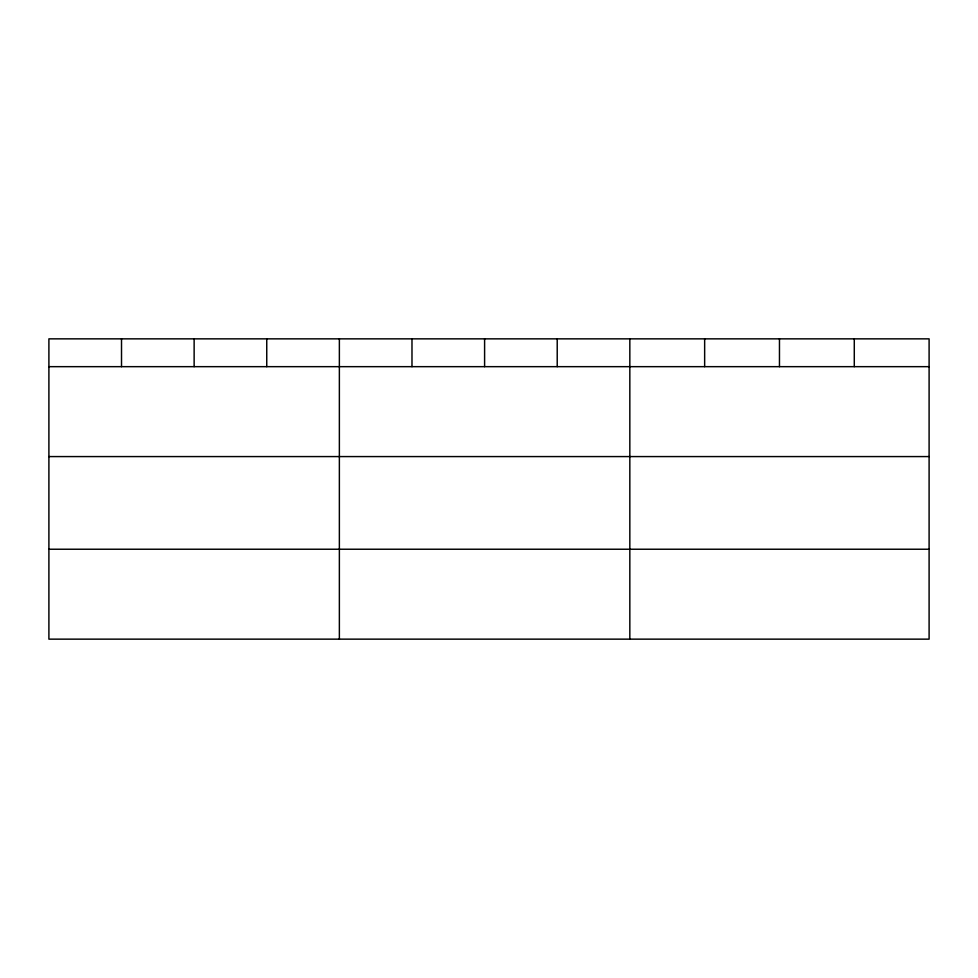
<?xml version="1.0" encoding="UTF-8"?>
<svg xmlns="http://www.w3.org/2000/svg" width="978" height="978" viewBox="0 0 978 978"><rect width="100%" height="100%" fill="white"/><g stroke="black" fill="none" stroke-linecap="round" stroke-linejoin="round"><path stroke-width="1.47" d="M929.1 456.579L929.1 338.853L48.9 338.853L48.9 639.147L929.1 639.147L929.1 456.579L48.9 456.579M48.9 366.664L929.1 366.664M48.9 549.233L929.1 549.233M854.283 338.853L854.283 366.664M779.466 338.853L779.466 366.664M704.649 338.853L704.649 366.664M629.832 338.853L629.832 639.147M557.216 338.853L557.216 366.664M484.599 338.853L484.599 366.664M411.982 338.853L411.982 366.664M339.366 338.853L339.366 639.147M266.749 338.853L266.749 366.664M194.133 338.853L194.133 366.664M121.516 338.853L121.516 366.664"/></g></svg>
